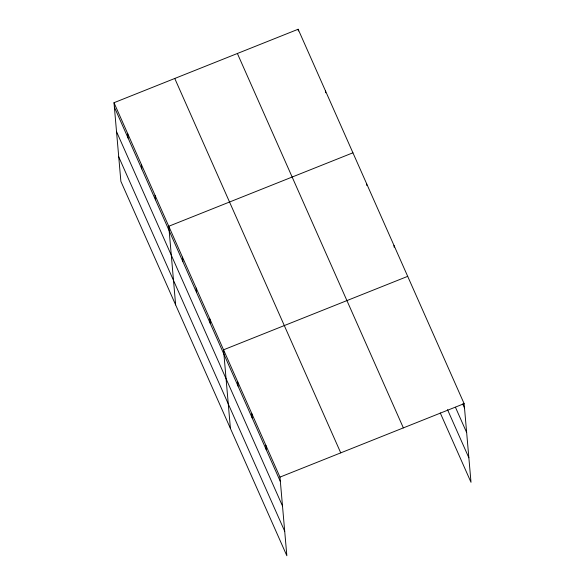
<?xml version="1.0" encoding="UTF-8"?>
<svg xmlns="http://www.w3.org/2000/svg" width="585" height="585" viewBox="0 0 585 585"><rect width="100%" height="100%" fill="white"/><g stroke="black" fill="none" stroke-linecap="round" stroke-linejoin="round"><path stroke-width="0.88" d="M113.995 102.711L279.974 477.111L286.847 555.75L120.876 181.357L113.995 102.711L298.153 29.25L464.124 403.643L471.005 482.289L440.256 412.93M352.923 152.802L168.765 226.263L175.646 304.902M407.694 276.354L223.536 349.815L230.417 428.454M279.974 477.111L464.124 403.643M462.706 403.986L464.512 408.067M455.444 407.262L466.654 432.564M447.525 409.654L468.863 457.792M237.378 53.491L403.358 427.891M174.761 78.47L340.741 452.863M114.382 107.135L280.361 481.535M116.525 131.632L282.504 506.025M118.733 156.86L284.705 531.26M394.005 245.466L394.158 247.236M366.612 183.69L366.773 185.46M325.538 91.026L325.691 92.796M298.153 29.25L298.306 31.02M265.861 445.287L266.248 449.711M251.755 413.463L252.142 417.887M237.649 381.639L238.036 386.063M209.847 318.927L210.234 323.351M196.15 288.039L196.538 292.463M182.462 257.151L182.849 261.575M155.069 195.375L155.456 199.799M141.38 164.487L141.767 168.911M127.684 133.599L128.071 138.023"/></g></svg>
